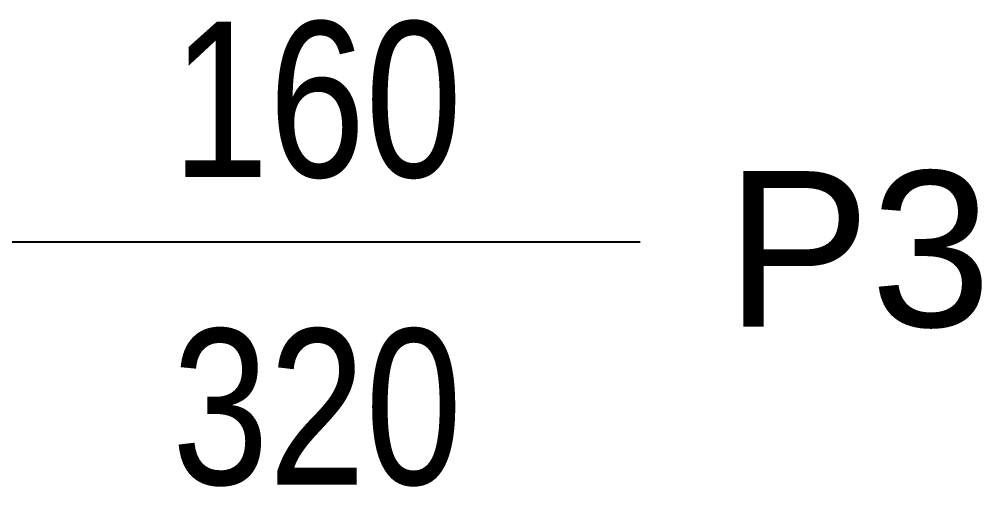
# Model space of a CAD drawing. Header units: inches. Extents: x 21 to 32698, y 13 to 3712.
# Drawn here: x 12852.3 to 12926.6, y 1368.2 to 1404.3 of the extents above; entities that cross this region are included whole.
import ezdxf
from ezdxf.enums import TextEntityAlignment as Align

# ---------------------------------------------------------------- set-up
doc = ezdxf.new("R2010")
doc.units = ezdxf.units.IN
doc.header["$MEASUREMENT"] = 0
doc.layers.add('Z_MİM_-KM-GLAZ', color=8, linetype='Continuous', lineweight=25)
doc.layers.add('Z_MİM_-KM-GLAZ-IDEN', color=8, linetype='Continuous', lineweight=25)
doc.styles.add('STYLE1', font='arial.ttf', dxfattribs={"height": 1})

# ---------------------------------------------------------------- blocks, each defined once
blk = doc.blocks.new('*U176')
at = {"layer": 'Z_MİM_-KM-GLAZ-IDEN', "ltscale": 1.5}
blk.add_line((80, -28.522), (80, 68.522), dxfattribs=at)
at = {"layer": 'Z_MİM_-KM-GLAZ-IDEN', "color": 7, "linetype": 'Continuous', "ltscale": 2, "style": 'STYLE1'}
blk.add_text('P3', height=12, rotation=90, dxfattribs=at).set_placement((86.535, 85.355), align=Align.CENTER)
at = {"layer": 'Z_MİM_-KM-GLAZ-IDEN', "color": 7, "linetype": 'Continuous', "ltscale": 2, "style": 'STYLE1', "width": 0.8}
for s, p in [('160', (75, 43.588)), ('320', (98.714, 43.588))]:
    blk.add_text(s, height=12, rotation=90, dxfattribs=at).set_placement(p, align=Align.CENTER)

msp = doc.modelspace()

# ---------------------------------------------------------------- block references
at = {"layer": 'Z_MİM_-KM-GLAZ', "ltscale": 1.5, "rotation": 270}
msp.add_blockref('*U176', (12831.714, 1467.084), dxfattribs=at)

doc.saveas('drawing.dxf')
